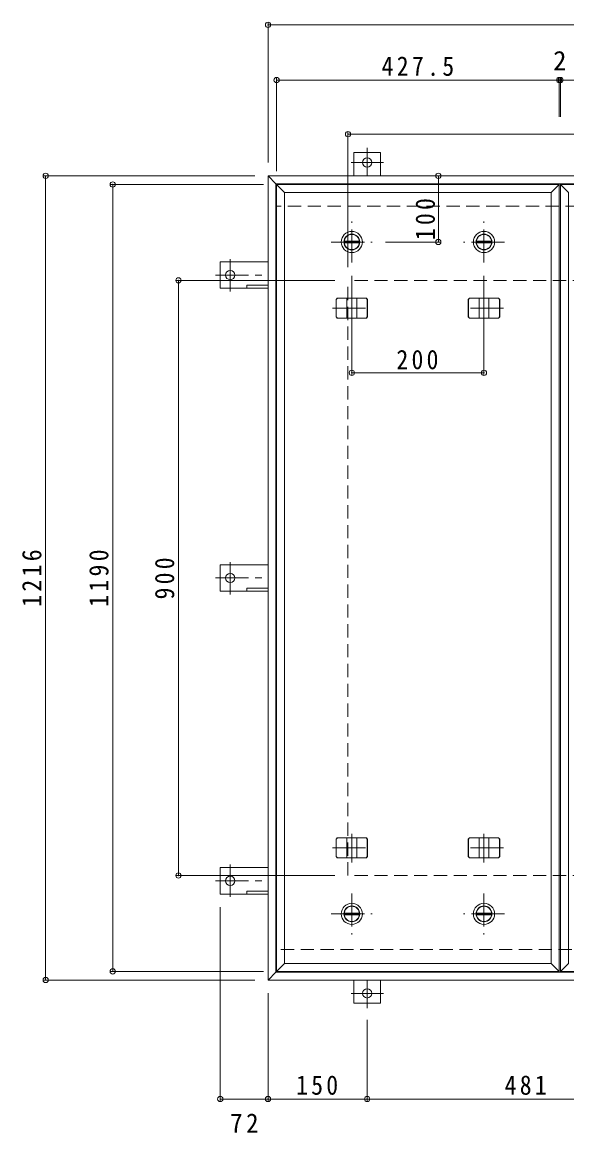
# Model space of a CAD drawing. Units: millimetres on the paper, enlarged 2 times, with parts at other scales. Extents: x -522 to 546, y -392 to 382.
# Drawn here: x -499.5 to -334.7, y 39.7 to 375.6 of the extents above; entities that cross this region are included whole.
import ezdxf
from ezdxf.enums import TextEntityAlignment as Align

# ---------------------------------------------------------------- set-up
doc = ezdxf.new("R2010")
doc.units = ezdxf.units.MM
doc.header["$LTSCALE"] = 2
doc.header["$PDMODE"] = 32
doc.header["$PDSIZE"] = 1.6
doc.linetypes.add('CHAIN1', pattern=[8, 5, -1, 1, -1])
doc.linetypes.add('DASHED2', pattern=[3, 2, -1])
for name, color, linetype, lineweight in [('0-1_躯体', 2, 'CHAIN1', 9), ('0-2_仕上', 3, 'Continuous', 9), ('0-3_建具', 4, 'Continuous', 9), ('0-C', 4, 'Continuous', 9), ('0-E', 3, 'Continuous', 9), ('0-F', 7, 'Continuous', 9)]:
    doc.layers.add(name, color=color, linetype=linetype, lineweight=lineweight)
doc.styles.add('ＭＳ ゴシック', font='')
doc.styles.get('ＭＳ ゴシック').set_extended_font_data('MS Gothic')

msp = doc.modelspace()

# ---------------------------------------------------------------- linework, layer by layer
at = {"layer": '0-1_躯体', "linetype": 'DASHED2'}
for p, q in [((-79.123, 319.949), (-422.723, 319.949)), ((-100.923, 297.549), (-400.923, 297.549)), ((-400.923, 117.549), (-400.923, 297.549)), ((-100.923, 117.549), (-400.923, 117.549)), ((-165.223, 95.149), (-422.723, 95.149))]:
    msp.add_line(p, q, dxfattribs=at)
at = {"layer": '0-1_躯体'}
for p, q in [((-399.773, 302.949), (-399.773, 315.349)), ((-359.773, 302.949), (-359.773, 315.349)), ((-405.973, 309.149), (-393.573, 309.149)), ((-353.573, 309.149), (-365.973, 309.149)), ((-399.773, 112.149), (-399.773, 99.749)), ((-359.773, 112.149), (-359.773, 99.749)), ((-405.973, 105.949), (-393.573, 105.949)), ((-353.573, 105.949), (-365.973, 105.949))]:
    msp.add_line(p, q, dxfattribs=at)
at = {"layer": '0-2_仕上'}
for p, q in [((-422.523, 326.549), (-422.523, 88.549)), ((-337.023, 326.549), (-337.023, 88.549)), ((-336.623, 326.549), (-336.623, 88.549)), ((-339.423, 324.149), (-339.423, 90.949)), ((-422.523, 88.549), (-337.023, 88.549)), ((-336.623, 88.549), (-251.123, 88.549))]:
    msp.add_line(p, q, dxfattribs=at)
for points in [[(-420.123, 324.149), (-422.523, 326.549), (-337.023, 326.549)], [(-420.123, 324.149), (-339.423, 324.149), (-337.023, 326.549)], [(-334.223, 324.149), (-336.623, 326.549), (-251.123, 326.549)], [(-420.123, 324.149), (-420.123, 90.949), (-422.523, 88.549)], [(-334.223, 324.149), (-334.223, 90.949), (-336.623, 88.549)], [(-420.123, 90.949), (-339.423, 90.949), (-337.023, 88.549)]]:
    msp.add_lwpolyline(points, dxfattribs=at)
at = {"layer": '0-3_建具'}
for p, q in [((-425.123, 329.149), (-422.723, 326.749)), ((-425.123, 329.149), (-76.723, 329.149)), ((-425.123, 329.149), (-425.123, 85.949)), ((-422.723, 326.749), (-79.123, 326.749)), ((-422.723, 326.749), (-422.723, 88.349)), ((-404.54, 291.749), (-404.194, 292.149)), ((-404.54, 286.549), (-404.54, 291.749)), ((-404.46, 291.749), (-404.54, 291.749)), ((-404.46, 291.749), (-404.114, 292.149)), ((-404.46, 286.549), (-404.46, 291.749)), ((-395.353, 292.149), (-404.194, 292.149)), ((-401.273, 286.149), (-401.273, 292.149)), ((-398.273, 286.149), (-398.273, 292.149)), ((-395.086, 291.749), (-395.433, 292.149)), ((-395.006, 291.749), (-395.353, 292.149)), ((-395.086, 286.549), (-395.086, 291.749)), ((-395.086, 291.749), (-395.006, 291.749)), ((-395.006, 286.549), (-395.006, 291.749)), ((-364.54, 291.749), (-364.194, 292.149)), ((-364.54, 286.549), (-364.54, 291.749)), ((-364.46, 291.749), (-364.54, 291.749)), ((-364.46, 291.749), (-364.114, 292.149)), ((-364.46, 286.549), (-364.46, 291.749)), ((-355.353, 292.149), (-364.194, 292.149)), ((-361.273, 286.149), (-361.273, 292.149)), ((-358.273, 286.149), (-358.273, 292.149)), ((-355.086, 291.749), (-355.433, 292.149)), ((-355.006, 291.749), (-355.353, 292.149)), ((-355.086, 286.549), (-355.086, 291.749)), ((-355.086, 291.749), (-355.006, 291.749)), ((-355.006, 286.549), (-355.006, 291.749)), ((-404.54, 286.549), (-404.194, 286.149)), ((-404.46, 286.549), (-404.54, 286.549)), ((-404.46, 286.549), (-404.114, 286.149)), ((-404.194, 286.149), (-395.353, 286.149)), ((-395.086, 286.549), (-395.433, 286.149)), ((-395.006, 286.549), (-395.353, 286.149)), ((-395.086, 286.549), (-395.006, 286.549)), ((-364.54, 286.549), (-364.194, 286.149)), ((-364.46, 286.549), (-364.54, 286.549)), ((-364.46, 286.549), (-364.114, 286.149)), ((-364.194, 286.149), (-355.353, 286.149)), ((-355.086, 286.549), (-355.433, 286.149)), ((-355.006, 286.549), (-355.353, 286.149)), ((-355.086, 286.549), (-355.006, 286.549)), ((-404.54, 128.549), (-404.194, 128.949)), ((-404.46, 128.549), (-404.54, 128.549)), ((-404.54, 128.549), (-404.54, 123.349)), ((-404.46, 128.549), (-404.114, 128.949)), ((-404.46, 128.549), (-404.46, 123.349)), ((-395.353, 128.949), (-404.194, 128.949)), ((-401.273, 128.949), (-401.273, 122.949)), ((-398.273, 128.949), (-398.273, 122.949)), ((-395.086, 128.549), (-395.433, 128.949)), ((-395.006, 128.549), (-395.353, 128.949)), ((-395.086, 128.549), (-395.006, 128.549)), ((-395.086, 128.549), (-395.086, 123.349)), ((-395.006, 128.549), (-395.006, 123.349)), ((-364.54, 128.549), (-364.194, 128.949)), ((-364.46, 128.549), (-364.54, 128.549)), ((-364.54, 128.549), (-364.54, 123.349)), ((-364.46, 128.549), (-364.114, 128.949)), ((-364.46, 128.549), (-364.46, 123.349)), ((-355.353, 128.949), (-364.194, 128.949)), ((-361.273, 128.949), (-361.273, 122.949)), ((-358.273, 128.949), (-358.273, 122.949)), ((-355.086, 128.549), (-355.433, 128.949)), ((-355.006, 128.549), (-355.353, 128.949)), ((-355.086, 128.549), (-355.006, 128.549)), ((-355.086, 128.549), (-355.086, 123.349)), ((-355.006, 128.549), (-355.006, 123.349)), ((-404.46, 123.349), (-404.54, 123.349)), ((-404.54, 123.349), (-404.194, 122.949)), ((-404.46, 123.349), (-404.114, 122.949)), ((-404.194, 122.949), (-395.353, 122.949)), ((-395.086, 123.349), (-395.433, 122.949)), ((-395.006, 123.349), (-395.353, 122.949)), ((-395.086, 123.349), (-395.006, 123.349)), ((-364.46, 123.349), (-364.54, 123.349)), ((-364.54, 123.349), (-364.194, 122.949)), ((-364.46, 123.349), (-364.114, 122.949)), ((-364.194, 122.949), (-355.353, 122.949)), ((-355.086, 123.349), (-355.433, 122.949)), ((-355.006, 123.349), (-355.353, 122.949)), ((-355.086, 123.349), (-355.006, 123.349)), ((-422.723, 88.349), (-425.123, 85.949)), ((-422.723, 88.349), (-79.123, 88.349)), ((-425.123, 85.949), (-76.723, 85.949))]:
    msp.add_line(p, q, dxfattribs=at)
at = {"layer": '0-3_建具', "linetype": 'CHAIN1'}
for p, q in [((-399.773, 293.573), (-399.773, 284.925)), ((-359.773, 293.573), (-359.773, 284.925)), ((-405.655, 289.149), (-393.891, 289.149)), ((-353.891, 289.149), (-365.655, 289.149)), ((-399.773, 121.525), (-399.773, 130.173)), ((-359.773, 121.525), (-359.773, 130.173)), ((-405.655, 125.949), (-393.891, 125.949)), ((-353.891, 125.949), (-365.655, 125.949))]:
    msp.add_line(p, q, dxfattribs=at)
at = {"layer": '0-C'}
for p, q in [((-402.06, 309.399), (-397.487, 309.399)), ((-362.06, 309.399), (-357.487, 309.399)), ((-402.06, 308.899), (-397.487, 308.899)), ((-362.06, 308.899), (-357.487, 308.899)), ((-397.487, 106.199), (-402.06, 106.199)), ((-397.487, 105.699), (-402.06, 105.699)), ((-357.487, 106.199), (-362.06, 106.199)), ((-357.487, 105.699), (-362.06, 105.699))]:
    msp.add_line(p, q, dxfattribs=at)
at = {"layer": '0-C', "color": 2}
for centre, radius in [((-399.773, 309.149), 3.2), ((-399.773, 309.149), 2.4), ((-399.773, 309.149), 2.35), ((-359.773, 309.149), 3.2), ((-359.773, 309.149), 2.4), ((-359.773, 309.149), 2.35), ((-399.773, 105.949), 3.2), ((-399.773, 105.949), 2.4), ((-399.773, 105.949), 2.35), ((-359.773, 105.949), 3.2), ((-359.773, 105.949), 2.4), ((-359.773, 105.949), 2.35)]:
    msp.add_circle(centre, radius, dxfattribs=at)
at = {"layer": '0-C'}
for centre in [(-399.773, 309.149), (-359.773, 309.149), (-399.773, 105.949), (-359.773, 105.949)]:
    msp.add_circle(centre, 2.3, dxfattribs=at)
at = {"layer": '0-E'}
for p, q in [((-391.123, 336.189), (-399.123, 336.189)), ((-399.123, 329.149), (-399.123, 336.189)), ((-391.123, 329.149), (-391.123, 336.189)), ((-439.563, 295.149), (-439.563, 303.149)), ((-425.123, 303.149), (-439.563, 303.149)), ((-425.123, 296.049), (-431.563, 296.049)), ((-431.563, 295.149), (-431.563, 296.049)), ((-425.123, 295.149), (-439.563, 295.149)), ((-439.563, 203.549), (-439.563, 211.549)), ((-425.123, 211.549), (-439.563, 211.549)), ((-425.123, 203.549), (-439.563, 203.549)), ((-425.123, 204.449), (-431.563, 204.449)), ((-431.563, 203.549), (-431.563, 204.449)), ((-425.123, 119.949), (-439.563, 119.949)), ((-439.563, 119.949), (-439.563, 111.949)), ((-425.123, 111.949), (-439.563, 111.949)), ((-431.563, 111.949), (-431.563, 112.849)), ((-425.123, 112.849), (-431.563, 112.849)), ((-399.123, 85.949), (-399.123, 78.909)), ((-391.123, 85.949), (-391.123, 78.909)), ((-391.123, 78.909), (-399.123, 78.909))]:
    msp.add_line(p, q, dxfattribs=at)
at = {"layer": '0-E', "linetype": 'CHAIN1'}
for p, q in [((-395.123, 337.621), (-395.123, 329.189)), ((-390.155, 333.189), (-399.933, 333.189)), ((-436.563, 294.181), (-436.563, 303.958)), ((-440.995, 299.149), (-425.163, 299.149)), ((-436.563, 202.581), (-436.563, 212.358)), ((-440.995, 207.549), (-425.163, 207.549)), ((-436.563, 120.917), (-436.563, 111.14)), ((-440.995, 115.949), (-425.163, 115.949)), ((-395.123, 77.477), (-395.123, 85.909)), ((-390.155, 81.909), (-399.933, 81.909))]:
    msp.add_line(p, q, dxfattribs=at)
at = {"layer": '0-E'}
for centre in [(-395.123, 333.189), (-436.563, 299.149), (-436.563, 207.549), (-436.563, 115.949), (-395.123, 81.909)]:
    msp.add_circle(centre, 1.4, dxfattribs=at)
at = {"layer": '0-F'}
for p, q in [((-425.123, 375.42), (-425.123, 333.149)), ((-425.123, 374.82), (-76.723, 374.82)), ((-422.523, 358.725), (-422.523, 330.549)), ((-422.523, 358.125), (-337.023, 358.125)), ((-337.023, 358.725), (-337.023, 347.035)), ((-337.023, 358.125), (-336.623, 358.125)), ((-336.623, 358.725), (-336.623, 347.035)), ((-336.623, 358.125), (-251.123, 358.125)), ((-400.923, 342.355), (-400.923, 301.549)), ((-400.923, 341.755), (-100.923, 341.755)), ((-493.004, 329.149), (-429.123, 329.149)), ((-492.404, 329.149), (-492.404, 85.949)), ((-472.715, 326.549), (-426.523, 326.549)), ((-472.115, 326.549), (-472.115, 88.549)), ((-373.59, 329.149), (-373.59, 309.149)), ((-372.99, 309.149), (-389.573, 309.149)), ((-399.773, 268.983), (-399.773, 298.949)), ((-359.773, 268.983), (-359.773, 298.949)), ((-452.825, 297.549), (-404.923, 297.549)), ((-452.225, 117.549), (-452.225, 297.549)), ((-399.773, 269.583), (-359.773, 269.583)), ((-452.825, 117.549), (-404.923, 117.549)), ((-439.563, 49.361), (-439.563, 107.949)), ((-472.715, 88.549), (-426.523, 88.549)), ((-493.004, 85.949), (-429.123, 85.949)), ((-425.123, 49.361), (-425.123, 81.949)), ((-395.123, 49.361), (-395.123, 73.877)), ((-439.563, 49.961), (-425.123, 49.961)), ((-425.123, 49.961), (-395.123, 49.961)), ((-395.123, 49.961), (-298.923, 49.961))]:
    msp.add_line(p, q, dxfattribs=at)
for p in [(-425.123, 374.82), (-422.523, 358.125), (-337.023, 358.125), (-336.623, 358.125), (-400.923, 341.755), (-492.404, 329.149), (-373.59, 329.149), (-472.115, 326.549), (-373.59, 309.149), (-452.225, 297.549), (-399.773, 269.583), (-359.773, 269.583), (-452.225, 117.549), (-472.115, 88.549), (-492.404, 85.949), (-439.563, 49.961), (-425.123, 49.961), (-395.123, 49.961)]:
    msp.add_point(p, dxfattribs=at)

# ---------------------------------------------------------------- texts
at = {"layer": '0-F', "color": 2, "style": 'ＭＳ ゴシック'}
msp.add_text('2', height=5.865, dxfattribs=at).set_placement((-338.823, 359.325), align=Align.BOTTOM_LEFT)
at = {"layer": '0-F', "color": 2, "char_height": 5.865, "attachment_point": 7, "style": 'ＭＳ ゴシック'}
for s, insert in [('\\T1.28;\\W0.9;427.5', (-390.773, 359.325)), ('\\T1.27;\\W0.9;200', (-386.273, 270.583)), ('\\T1.27;\\W0.9;150', (-416.623, 51.161)), ('\\T1.27;\\W0.9;481', (-353.523, 51.161)), ('\\T1.27;\\W0.95;72', (-436.593, 39.747))]:
    msp.add_mtext(s, dxfattribs=dict(at, insert=insert))
at = {"layer": '0-F', "color": 2, "char_height": 5.865, "attachment_point": 7, "rotation": 90, "style": 'ＭＳ ゴシック'}
for s, insert in [('\\T1.27;\\W0.9;100', (-374.55, 309.705)), ('\\T1.28;\\W0.9;1216', (-493.604, 198.799)), ('\\T1.28;\\W0.9;1190', (-473.315, 198.799)), ('\\T1.27;\\W0.9;900', (-453.425, 201.049))]:
    msp.add_mtext(s, dxfattribs=dict(at, insert=insert))

doc.saveas('drawing.dxf')
